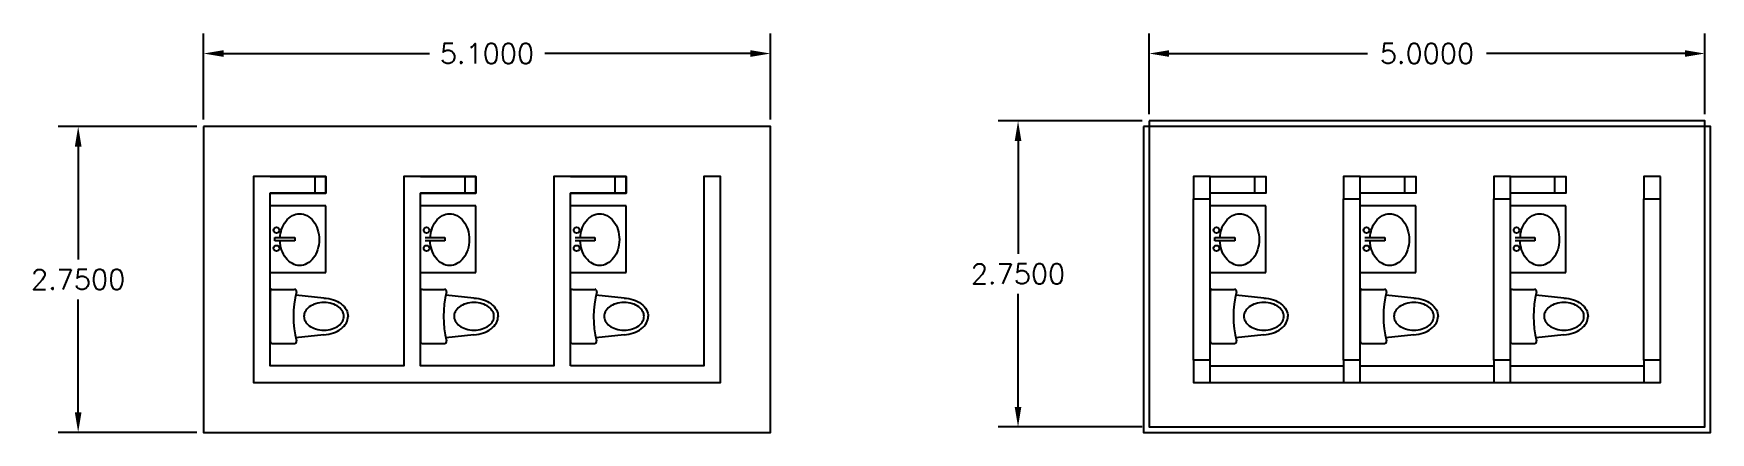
# Model space of a CAD drawing. Header units: metres. Extents: x 0.9 to 42, y -19 to 5.
# Drawn here: x 0.9 to 15.99, y 1.45 to 5.04 of the extents above; entities that cross this region are included whole.
import ezdxf

# ---------------------------------------------------------------- set-up
doc = ezdxf.new("R2010")
doc.units = ezdxf.units.M
doc.layers.add('Vistas', color=7, linetype='Continuous')
doc.styles.get("Standard").update_dxf_attribs({"font": 'simplex.shx'})
doc.dimstyles.get("Standard").update_dxf_attribs({"dimtxt": 0.18, "dimasz": 0.18, "dimexe": 0.18, "dimexo": 0.0625, "dimgap": 0.09, "dimtad": 0, "dimtih": 1, "dimtoh": 1, "dimdec": 4, "dimzin": 0, "dimdsep": 46, "dimtxsty": 'Standard', "dimcen": 0.09, "dimadec": 0, "dimazin": 0, "dimtfac": 1, "dimtdec": 4, "dimtofl": 0, "dimtmove": 0, "dimatfit": 3, "dimfxl": 1, "dimtolj": 1, "dimtzin": 0, "dimarcsym": 0})

# ---------------------------------------------------------------- blocks, each defined once
blk = doc.blocks.new('*D58')
at = {"color": 0, "lineweight": -2, "transparency": 16777216}
for p, q in [((2.434, 4.267), (2.434, 5.041)), ((7.534, 4.267), (7.534, 5.041)), ((2.614, 4.861), (4.466, 4.861)), ((7.354, 4.861), (5.503, 4.861))]:
    blk.add_line(p, q, dxfattribs=at)
at = {"color": 0, "transparency": 16777216}
for points in [[(2.614, 4.891), (2.614, 4.831), (2.434, 4.861)], [(7.354, 4.891), (7.354, 4.831), (7.534, 4.861)]]:
    blk.add_solid(points, dxfattribs=at)
at = {"layer": 'Defpoints', "color": 0, "transparency": 16777216}
for p in [(7.534, 4.861), (2.434, 4.205), (7.534, 4.205)]:
    blk.add_point(p, dxfattribs=at)
at = {"color": 0, "transparency": 16777216, "insert": (4.984, 4.861), "char_height": 0.18, "attachment_point": 5}
blk.add_mtext('\\A1;5.1000', dxfattribs=at)
blk = doc.blocks.new('*D59')
at = {"color": 0, "lineweight": -2, "transparency": 16777216}
for p, q in [((2.372, 4.205), (1.126, 4.205)), ((1.306, 4.025), (1.306, 3.01)), ((1.306, 1.635), (1.306, 2.65)), ((2.372, 1.455), (1.126, 1.455))]:
    blk.add_line(p, q, dxfattribs=at)
at = {"color": 0, "transparency": 16777216}
for points in [[(1.276, 4.025), (1.336, 4.025), (1.306, 4.205)], [(1.276, 1.635), (1.336, 1.635), (1.306, 1.455)]]:
    blk.add_solid(points, dxfattribs=at)
at = {"layer": 'Defpoints', "color": 0, "transparency": 16777216}
for p in [(1.306, 4.205), (2.434, 4.205), (2.434, 1.455)]:
    blk.add_point(p, dxfattribs=at)
at = {"color": 0, "transparency": 16777216, "insert": (1.306, 2.83), "char_height": 0.18, "attachment_point": 5}
blk.add_mtext('\\A1;2.7500', dxfattribs=at)
blk = doc.blocks.new('WC')
for p, q in [((-0.482, 0.165), (-0.228, 0.192)), ((-0.018, 0.243), (-0.217, 0.243)), ((0, -0.225), (0, 0.225)), ((-0.482, -0.165), (-0.229, -0.192)), ((-0.018, -0.243), (-0.218, -0.243))]:
    blk.add_line(p, q)
for points in [[(-0.482, 0.165, 0.074257), (-0.568, 0.148, 0.085366), (-0.636, 0.113, 0.106188), (-0.684, 0.058, 0.127728), (-0.699, -0.001, 0.126597)], [(-0.482, -0.165, -0.074257), (-0.568, -0.148, -0.085366), (-0.636, -0.113, -0.106188), (-0.684, -0.058, -0.127728), (-0.699, 0.001, -0.126597)]]:
    blk.add_lwpolyline(points, format="xyb")
blk.add_lwpolyline([(-0.662, -0.001, 0.127728), (-0.652, -0.042, 0.106188), (-0.614, -0.085, 0.085366), (-0.557, -0.114, 0.074848), (-0.482, -0.125, 0.074848), (-0.408, -0.114, 0.085366), (-0.351, -0.085, 0.106188), (-0.313, -0.042, 0.127728), (-0.303, -0.001, 0.127728), (-0.313, 0.04, 0.106188), (-0.351, 0.084, 0.085366), (-0.408, 0.112, 0.074848), (-0.482, 0.124, 0.074848), (-0.557, 0.112, 0.085366), (-0.614, 0.084, 0.106188), (-0.652, 0.04, 0.127728)], format="xyb", close=True)
for centre, radius, start, end in [((-1.096, 0.002), 0.888, 345.4989, 14.2162), ((-0.217, 0.225), 0.0185, 90, 194.2162), ((-0.018, 0.225), 0.0185, 0, 90), ((-0.218, -0.225), 0.0185, 165.4989, 270), ((-0.018, -0.225), 0.0185, 270, 360)]:
    blk.add_arc(centre, radius, start, end)
blk = doc.blocks.new('*D61')
at = {"color": 0, "lineweight": -2, "transparency": 16777216}
for p, q in [((10.94, 4.317), (10.94, 5.041)), ((15.94, 4.317), (15.94, 5.041)), ((11.12, 4.861), (12.904, 4.861)), ((15.76, 4.861), (13.976, 4.861))]:
    blk.add_line(p, q, dxfattribs=at)
at = {"color": 0, "transparency": 16777216}
for points in [[(11.12, 4.891), (11.12, 4.831), (10.94, 4.861)], [(15.76, 4.891), (15.76, 4.831), (15.94, 4.861)]]:
    blk.add_solid(points, dxfattribs=at)
at = {"layer": 'Defpoints', "color": 0, "transparency": 16777216}
for p in [(15.94, 4.861), (10.94, 4.255), (15.94, 4.255)]:
    blk.add_point(p, dxfattribs=at)
at = {"color": 0, "transparency": 16777216, "insert": (13.44, 4.861), "char_height": 0.18, "attachment_point": 5}
blk.add_mtext('\\A1;5.0000', dxfattribs=at)
blk = doc.blocks.new('*D62')
at = {"color": 0, "lineweight": -2, "transparency": 16777216}
for p, q in [((10.877, 4.255), (9.581, 4.255)), ((9.761, 4.075), (9.761, 3.06)), ((9.761, 1.685), (9.761, 2.7)), ((10.877, 1.505), (9.581, 1.505))]:
    blk.add_line(p, q, dxfattribs=at)
at = {"color": 0, "transparency": 16777216}
for points in [[(9.731, 4.075), (9.791, 4.075), (9.761, 4.255)], [(9.731, 1.685), (9.791, 1.685), (9.761, 1.505)]]:
    blk.add_solid(points, dxfattribs=at)
at = {"layer": 'Defpoints', "color": 0, "transparency": 16777216}
for p in [(9.761, 4.255), (10.94, 4.255), (10.94, 1.505)]:
    blk.add_point(p, dxfattribs=at)
at = {"color": 0, "transparency": 16777216, "insert": (9.761, 2.88), "char_height": 0.18, "attachment_point": 5}
blk.add_mtext('\\A1;2.7500', dxfattribs=at)

msp = doc.modelspace()

# ---------------------------------------------------------------- linework, layer by layer
for p, q in [((3.03445, 3.7549), (3.43445, 3.7549)), ((3.43445, 3.7549), (3.43445, 3.6049)), ((3.43445, 3.7549), (3.53445, 3.7549)), ((3.53445, 3.7549), (3.53445, 3.6049)), ((4.38445, 3.7549), (4.78445, 3.7549)), ((4.78445, 3.7549), (4.78445, 3.6049)), ((4.78445, 3.7549), (4.88445, 3.7549)), ((4.88445, 3.7549), (4.88445, 3.6049)), ((5.73445, 3.7549), (6.13445, 3.7549)), ((6.13445, 3.7549), (6.13445, 3.6049)), ((6.13445, 3.7549), (6.23445, 3.7549)), ((6.23445, 3.7549), (6.23445, 3.6049)), ((11.48982, 3.7549), (11.88982, 3.7549)), ((12.83982, 3.7549), (13.23982, 3.7549)), ((14.18982, 3.7549), (14.58982, 3.7549)), ((3.43445, 3.6049), (3.03445, 3.6049)), ((3.53445, 3.49151), (3.03445, 3.49151)), ((3.53445, 3.6049), (3.43445, 3.6049)), ((3.53445, 2.89151), (3.53445, 3.49151)), ((4.78445, 3.6049), (4.38445, 3.6049)), ((4.88445, 3.49151), (4.38445, 3.49151)), ((4.88445, 3.6049), (4.78445, 3.6049)), ((4.88445, 2.89151), (4.88445, 3.49151)), ((6.13445, 3.6049), (5.73445, 3.6049)), ((6.23445, 3.49151), (5.73445, 3.49151)), ((6.23445, 3.6049), (6.13445, 3.6049)), ((6.23445, 2.89151), (6.23445, 3.49151)), ((11.33982, 2.1049), (11.33982, 3.5549)), ((11.88982, 3.6049), (11.48982, 3.6049)), ((11.48982, 2.1049), (11.48982, 3.5549)), ((11.98982, 3.49151), (11.48982, 3.49151)), ((11.98982, 2.89151), (11.98982, 3.49151)), ((12.68982, 2.1049), (12.68982, 3.5549)), ((13.23982, 3.6049), (12.83982, 3.6049)), ((12.83982, 2.1049), (12.83982, 3.5549)), ((13.33982, 3.49151), (12.83982, 3.49151)), ((13.33982, 2.89151), (13.33982, 3.49151)), ((14.03982, 2.1049), (14.03982, 3.5549)), ((14.58982, 3.6049), (14.18982, 3.6049)), ((14.18982, 2.1049), (14.18982, 3.5549)), ((14.68982, 3.49151), (14.18982, 3.49151)), ((14.68982, 2.89151), (14.68982, 3.49151)), ((15.38982, 2.1049), (15.38982, 3.5549)), ((15.53982, 2.1049), (15.53982, 3.5549)), ((3.07638, 3.17716), (3.07638, 3.20586)), ((3.07638, 3.20586), (3.25513, 3.20586)), ((3.25513, 3.17716), (3.07638, 3.17716)), ((3.25513, 3.20586), (3.25513, 3.17716)), ((4.42638, 3.20586), (4.60513, 3.20586)), ((4.60513, 3.17716), (4.42638, 3.17716)), ((4.60513, 3.20586), (4.60513, 3.17716)), ((5.77638, 3.20586), (5.95513, 3.20586)), ((5.95513, 3.17716), (5.77638, 3.17716)), ((5.95513, 3.20586), (5.95513, 3.17716)), ((11.53176, 3.17716), (11.53176, 3.20586)), ((11.53176, 3.20586), (11.7105, 3.20586)), ((11.7105, 3.17716), (11.53176, 3.17716)), ((11.7105, 3.20586), (11.7105, 3.17716)), ((12.88176, 3.20586), (13.0605, 3.20586)), ((13.0605, 3.17716), (12.88176, 3.17716)), ((13.0605, 3.20586), (13.0605, 3.17716)), ((14.23176, 3.20586), (14.4105, 3.20586)), ((14.4105, 3.17716), (14.23176, 3.17716)), ((14.4105, 3.20586), (14.4105, 3.17716)), ((3.03445, 2.89151), (3.53445, 2.89151)), ((4.38445, 2.89151), (4.88445, 2.89151)), ((5.73445, 2.89151), (6.23445, 2.89151)), ((11.48982, 2.89151), (11.98982, 2.89151)), ((12.83982, 2.89151), (13.33982, 2.89151)), ((14.18982, 2.89151), (14.68982, 2.89151)), ((11.48982, 2.0549), (12.68982, 2.0549)), ((12.83982, 2.0549), (14.03982, 2.0549)), ((14.18982, 2.0549), (15.38982, 2.0549)), ((11.48982, 1.9049), (12.68982, 1.9049)), ((12.83982, 1.9049), (14.03982, 1.9049)), ((14.18982, 1.9049), (15.38982, 1.9049))]:
    msp.add_line(p, q)
at = {"flags": 128}
msp.add_lwpolyline([(5.73445, 2.0549), (5.73445, 3.6049), (6.23445, 3.6049), (6.23445, 3.7549), (5.73445, 3.7549), (5.58445, 3.7549), (5.58445, 2.0549), (4.38445, 2.0549), (4.38445, 3.6049), (4.88445, 3.6049), (4.88445, 3.7549), (4.38445, 3.7549), (4.23445, 3.7549), (4.23445, 2.0549), (3.03445, 2.0549), (3.03445, 3.6049), (3.53445, 3.6049), (3.53445, 3.7549), (3.03445, 3.7549), (2.88445, 3.7549), (2.88445, 1.9049), (7.08445, 1.9049), (7.08445, 3.7549), (6.93445, 3.7549), (6.93445, 2.0549)], close=True, dxfattribs=at)
for points in [[(11.48982, 3.7549), (11.33982, 3.7549), (11.33982, 3.5549), (11.48982, 3.5549)], [(11.88982, 3.7549), (11.98982, 3.7549), (11.98982, 3.6049), (11.88982, 3.6049)], [(12.83982, 3.7549), (12.68982, 3.7549), (12.68982, 3.5549), (12.83982, 3.5549)], [(13.23982, 3.7549), (13.33982, 3.7549), (13.33982, 3.6049), (13.23982, 3.6049)], [(14.18982, 3.7549), (14.03982, 3.7549), (14.03982, 3.5549), (14.18982, 3.5549)], [(14.58982, 3.7549), (14.68982, 3.7549), (14.68982, 3.6049), (14.58982, 3.6049)], [(15.53982, 3.7549), (15.38982, 3.7549), (15.38982, 3.5549), (15.53982, 3.5549)], [(11.48982, 2.1049), (11.33982, 2.1049), (11.33982, 1.9049), (11.48982, 1.9049)], [(12.83982, 2.1049), (12.68982, 2.1049), (12.68982, 1.9049), (12.83982, 1.9049)], [(14.18982, 2.1049), (14.03982, 2.1049), (14.03982, 1.9049), (14.18982, 1.9049)], [(15.53982, 2.1049), (15.38982, 2.1049), (15.38982, 1.9049), (15.53982, 1.9049)]]:
    msp.add_lwpolyline(points, close=True)
for points in [[(3.12253, 3.20573, -0.06162127), (3.13605, 3.2796, -0.08628876), (3.17361, 3.3524, -0.10591821), (3.23342, 3.40395, -0.1257246), (3.29816, 3.42049, -0.1257246), (3.36291, 3.40395, -0.10591821), (3.42272, 3.3524, -0.08628876), (3.46028, 3.2796, -0.07617722), (3.47431, 3.18802, -0.07617722), (3.46028, 3.09645, -0.08628876), (3.42272, 3.02364, -0.10591821), (3.36291, 2.9721, -0.1257246), (3.29816, 2.95555, -0.1257246), (3.23342, 2.9721, -0.10591821), (3.17361, 3.02364, -0.08628876), (3.13605, 3.09645, -0.06712639), (3.12222, 3.17701, -0.07617722)], [(4.47253, 3.20573, -0.06162127), (4.48605, 3.2796, -0.08628876), (4.52361, 3.3524, -0.10591821), (4.58342, 3.40395, -0.1257246), (4.64816, 3.42049, -0.1257246), (4.71291, 3.40395, -0.10591821), (4.77272, 3.3524, -0.08628876), (4.81028, 3.2796, -0.07617722), (4.82431, 3.18802, -0.07617722), (4.81028, 3.09645, -0.08628876), (4.77272, 3.02364, -0.10591821), (4.71291, 2.9721, -0.1257246), (4.64816, 2.95555, -0.1257246), (4.58342, 2.9721, -0.10591821), (4.52361, 3.02364, -0.08628876), (4.48605, 3.09645, -0.06712639), (4.47222, 3.17701, -0.07617722)], [(5.82253, 3.20573, -0.06162127), (5.83605, 3.2796, -0.08628876), (5.87361, 3.3524, -0.10591821), (5.93342, 3.40395, -0.1257246), (5.99816, 3.42049, -0.1257246), (6.06291, 3.40395, -0.10591821), (6.12272, 3.3524, -0.08628876), (6.16028, 3.2796, -0.07617722), (6.17431, 3.18802, -0.07617722), (6.16028, 3.09645, -0.08628876), (6.12272, 3.02364, -0.10591821), (6.06291, 2.9721, -0.1257246), (5.99816, 2.95555, -0.1257246), (5.93342, 2.9721, -0.10591821), (5.87361, 3.02364, -0.08628876), (5.83605, 3.09645, -0.06712639), (5.82222, 3.17701, -0.07617722)], [(11.5779, 3.20573, -0.06162127), (11.59142, 3.2796, -0.08628876), (11.62898, 3.3524, -0.10591821), (11.68879, 3.40395, -0.1257246), (11.75354, 3.42049, -0.1257246), (11.81828, 3.40395, -0.10591821), (11.87809, 3.3524, -0.08628876), (11.91565, 3.2796, -0.07617722), (11.92968, 3.18802, -0.07617722), (11.91565, 3.09645, -0.08628876), (11.87809, 3.02364, -0.10591821), (11.81828, 2.9721, -0.1257246), (11.75354, 2.95555, -0.1257246), (11.68879, 2.9721, -0.10591821), (11.62898, 3.02364, -0.08628876), (11.59142, 3.09645, -0.06712639), (11.57759, 3.17701, -0.07617722)], [(12.9279, 3.20573, -0.06162127), (12.94142, 3.2796, -0.08628876), (12.97898, 3.3524, -0.10591821), (13.03879, 3.40395, -0.1257246), (13.10354, 3.42049, -0.1257246), (13.16828, 3.40395, -0.10591821), (13.22809, 3.3524, -0.08628876), (13.26565, 3.2796, -0.07617722), (13.27968, 3.18802, -0.07617722), (13.26565, 3.09645, -0.08628876), (13.22809, 3.02364, -0.10591821), (13.16828, 2.9721, -0.1257246), (13.10354, 2.95555, -0.1257246), (13.03879, 2.9721, -0.10591821), (12.97898, 3.02364, -0.08628876), (12.94142, 3.09645, -0.06712639), (12.92759, 3.17701, -0.07617722)], [(14.2779, 3.20573, -0.06162127), (14.29142, 3.2796, -0.08628876), (14.32898, 3.3524, -0.10591821), (14.38879, 3.40395, -0.1257246), (14.45354, 3.42049, -0.1257246), (14.51828, 3.40395, -0.10591821), (14.57809, 3.3524, -0.08628876), (14.61565, 3.2796, -0.07617722), (14.62968, 3.18802, -0.07617722), (14.61565, 3.09645, -0.08628876), (14.57809, 3.02364, -0.10591821), (14.51828, 2.9721, -0.1257246), (14.45354, 2.95555, -0.1257246), (14.38879, 2.9721, -0.10591821), (14.32898, 3.02364, -0.08628876), (14.29142, 3.09645, -0.06712639), (14.27759, 3.17701, -0.07617722)]]:
    msp.add_lwpolyline(points, format="xyb")
for points in [[(3.12206, 3.17692), (3.12206, 3.17699)], [(4.47206, 3.17692), (4.47206, 3.17699)], [(5.82206, 3.17692), (5.82206, 3.17699)], [(11.57744, 3.17692), (11.57744, 3.17699)], [(12.92744, 3.17692), (12.92744, 3.17699)], [(14.27744, 3.17692), (14.27744, 3.17699)]]:
    msp.add_lwpolyline(points)
for centre in [(3.09006, 3.27305), (4.44006, 3.27305), (5.79006, 3.27305), (11.54544, 3.27305), (12.89544, 3.27305), (14.24544, 3.27305), (3.09006, 3.10997), (4.44006, 3.10997), (5.79006, 3.10997), (11.54544, 3.10997), (12.89544, 3.10997), (14.24544, 3.10997)]:
    msp.add_circle(centre, 0.02594)
at = {"layer": 'Vistas'}
for points in [[(10.93982, 4.2549), (10.93982, 1.5049), (15.93982, 1.5049), (15.93982, 4.2549)], [(2.43445, 4.2049), (2.43445, 1.4549), (7.53445, 1.4549), (7.53445, 4.2049)], [(10.88982, 4.2049), (10.88982, 1.4549), (15.98982, 1.4549), (15.98982, 4.2049)]]:
    msp.add_lwpolyline(points, close=True, dxfattribs=at)

# ---------------------------------------------------------------- block references
at = {"rotation": 180}
for p in [(3.03445, 2.4982), (4.38445, 2.4982), (5.73445, 2.4982), (11.48982, 2.4982), (12.83982, 2.4982), (14.18982, 2.4982)]:
    msp.add_blockref('WC', p, dxfattribs=at)

# ---------------------------------------------------------------- dimensions: what is measured, and where the dimension line sits
for base, p1, p2, picture, middle in [((7.53445, 4.86051), (2.43445, 4.2049), (7.53445, 4.2049), '*D58', (4.98445, 4.86051)), ((15.93982, 4.86051), (10.93982, 4.2549), (15.93982, 4.2549), '*D61', (13.43982, 4.86051))]:
    dim = msp.add_linear_dim(base=base, p1=p1, p2=p2, dimstyle='Standard')
    dim.commit()
    dim.dimension.update_dxf_attribs({"geometry": picture, "text_midpoint": middle})
for base, p1, p2, picture, middle in [((9.76099, 4.2549), (10.93982, 1.5049), (10.93982, 4.2549), '*D62', (9.76099, 2.8799)), ((1.30561, 4.2049), (2.43445, 1.4549), (2.43445, 4.2049), '*D59', (1.30561, 2.8299))]:
    dim = msp.add_linear_dim(base=base, p1=p1, p2=p2, angle=90, dimstyle='Standard')
    dim.commit()
    dim.dimension.update_dxf_attribs({"geometry": picture, "text_midpoint": middle})

doc.saveas('drawing.dxf')
